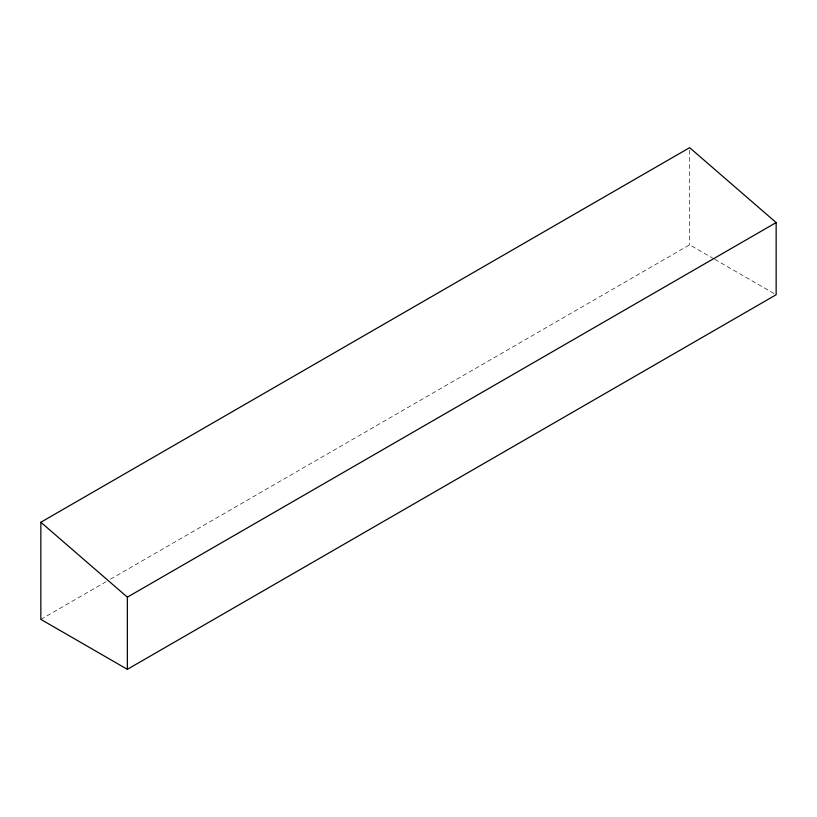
<?xml version="1.0" encoding="UTF-8"?>
<svg xmlns="http://www.w3.org/2000/svg" width="817" height="817" viewBox="0 0 817 817"><rect width="100%" height="100%" fill="white"/><g stroke="black" fill="none" stroke-linecap="round" stroke-linejoin="round"><path stroke-width="0.61" stroke-dasharray="4.08 3.06" d="M40.85 619.388L106.057 581.735M110.479 579.182L689.64 244.814L713.731 258.723M714.834 259.346L776.15 294.753M689.64 150.195L689.64 244.814"/><path stroke-width="1.23" d="M40.85 522.247L689.64 147.673L776.15 222.581L776.15 294.753L127.36 669.327L40.85 619.388L40.85 522.247L127.36 597.166L127.36 669.327M127.36 597.166L776.15 222.581"/></g></svg>
